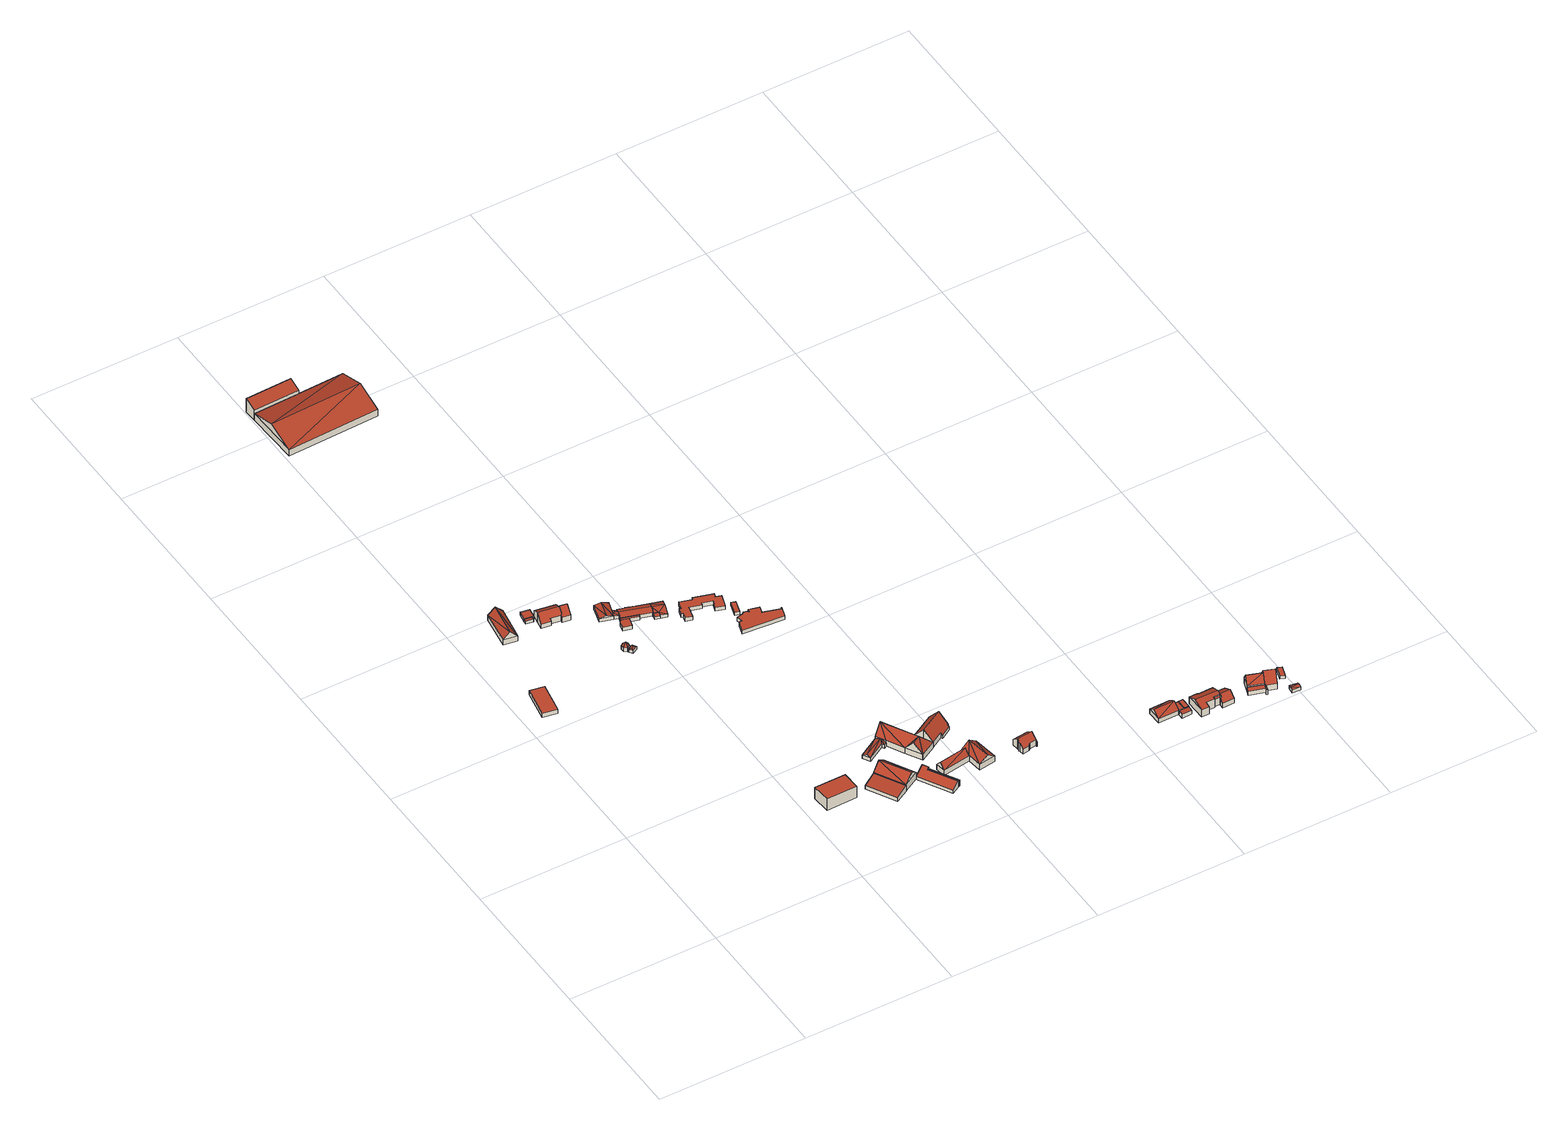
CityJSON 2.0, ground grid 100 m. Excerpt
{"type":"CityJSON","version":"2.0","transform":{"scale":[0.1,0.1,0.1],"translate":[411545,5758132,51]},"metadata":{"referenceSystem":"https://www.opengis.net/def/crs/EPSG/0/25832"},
"CityObjects":{
"building1":{"type":"Building","attributes":{"Gemeindeschluessel":"05515000","Geometrietyp2DReferenz":"3000","function":"31001_2740","roofType":"1000","measuredHeight":3.2},"geometry":[{"type":"Solid","lod":"2","boundaries":[[[[0,1,2,3]],[[4,5,1,0]],[[6,7,5,4]],[[3,2,7,6]],[[4,0,3,6]],[[1,5,7,2]]]],"semantics":{"surfaces":[{"type":"WallSurface"},{"type":"RoofSurface"},{"type":"GroundSurface"}],"values":[[0,0,0,0,1,2]]}}]},
"building2":{"type":"Building","attributes":{"Gemeindeschluessel":"05515000","Geometrietyp2DReferenz":"3000","function":"31001_2700","roofType":"3100","measuredHeight":8.72},"geometry":[{"type":"Solid","lod":"2","boundaries":[[[[8,9,10,11]],[[12,13,9,8]],[[14,15,13,12]],[[11,10,15,14]],[[8,16,12]],[[14,17,11]],[[17,16,8]],[[8,11,17]],[[14,12,16]],[[16,17,14]],[[9,13,15,10]]]],"semantics":{"surfaces":[{"type":"WallSurface"},{"type":"RoofSurface"},{"type":"GroundSurface"}],"values":[[0,0,0,0,0,0,1,1,1,1,2]]}}]},
"building3":{"type":"Building","attributes":{"Gemeindeschluessel":"05515000","Geometrietyp2DReferenz":"3000","function":"31001_1310","roofType":"2100","measuredHeight":2.39},"geometry":[{"type":"Solid","lod":"2","boundaries":[[[[18,19,20,21]],[[22,23,19,18]],[[24,25,23,22]],[[21,20,25,24]],[[22,18,21,24]],[[19,23,25,20]]]],"semantics":{"surfaces":[{"type":"WallSurface"},{"type":"RoofSurface"},{"type":"GroundSurface"}],"values":[[0,0,0,0,1,2]]}}]},
"building4":{"type":"Building","attributes":{"Gemeindeschluessel":"05515000","Geometrietyp2DReferenz":"3000","function":"31001_2460","roofType":"1000","measuredHeight":2.39},"geometry":[{"type":"Solid","lod":"2","boundaries":[[[[26,27,25,28]],[[29,30,27,26]],[[31,32,30,29]],[[33,20,32,31]],[[28,25,20,33]],[[31,29,26,28,33]],[[27,30,32,20,25]]]],"semantics":{"surfaces":[{"type":"WallSurface"},{"type":"RoofSurface"},{"type":"GroundSurface"}],"values":[[0,0,0,0,0,1,2]]}}]},
"building5":{"type":"Building","attributes":{"Gemeindeschluessel":"05515000","Geometrietyp2DReferenz":"3000","function":"51003_1201","roofType":"1000","measuredHeight":9},"geometry":[{"type":"Solid","lod":"2","boundaries":[[[[34,35,36,37]],[[38,39,35,34]],[[40,41,39,38]],[[37,36,41,40]],[[38,34,37,40]],[[35,39,41,36]]]],"semantics":{"surfaces":[{"type":"WallSurface"},{"type":"RoofSurface"},{"type":"GroundSurface"}],"values":[[0,0,0,0,1,2]]}}]},
"building6":{"type":"Building","attributes":{"Gemeindeschluessel":"05515000","Geometrietyp2DReferenz":"3000","function":"31001_1000"},"address":[{"country":"Germany","locality":"Münster","thoroughfareNumber":"14","thoroughfareName":"Kasewinkel"}],"children":["building6-1","building6-2"]},
"building6-1":{"type":"BuildingPart","attributes":{"roofType":"3100","measuredHeight":8.01},"parents":["building6"],"geometry":[{"type":"Solid","lod":"2","boundaries":[[[[42,43,44,45]],[[46,47,43,42]],[[48,49,47,46]],[[50,51,49,48]],[[52,53,54,51,50]],[[42,45,55,56,46]],[[57,58,59,52,50,48,46,56]],[[60,61,62,44,43,47,49,51,54]],[[63,53,52,59]],[[60,54,53,63]],[[61,57,56,62]],[[63,59,58]],[[60,63,58,57,61]],[[44,62,56,55,45]]]],"semantics":{"surfaces":[{"type":"WallSurface"},{"type":"RoofSurface"},{"type":"GroundSurface"},{"type":"ClosureSurface"}],"values":[[0,0,0,0,0,1,1,2,0,3,0,0,3,3]]}}]},
"building6-2":{"type":"BuildingPart","attributes":{"roofType":"3100","measuredHeight":8.02},"parents":["building6"],"geometry":[{"type":"Solid","lod":"2","boundaries":[[[[64,65,66,67]],[[68,69,65,64]],[[70,71,69,68]],[[72,73,71,70]],[[74,75,73,72]],[[76,45,44,75,74]],[[67,66,54,53]],[[56,55,76,74,72,70,57]],[[68,64,67,53,63,58,57,70]],[[65,69,71,73,75,44,62,61,60,54,66]],[[62,56,57,61]],[[45,76,55]],[[44,45,55,56,62]],[[60,61,57,58,63]],[[60,63,53,54]]]],"semantics":{"surfaces":[{"type":"WallSurface"},{"type":"RoofSurface"},{"type":"GroundSurface"},{"type":"ClosureSurface"}],"values":[[0,0,0,0,0,0,0,1,1,2,0,0,3,3,3]]}}]},
"building7":{"type":"Building","attributes":{"Gemeindeschluessel":"05515000","Geometrietyp2DReferenz":"3000","function":"31001_1310","roofType":"5000","measuredHeight":5.3},"geometry":[{"type":"Solid","lod":"2","boundaries":[[[[77,78,79,80]],[[81,82,78,77]],[[83,84,82,81]],[[85,86,84,83]],[[87,88,86,85]],[[80,79,88,87]],[[87,85,89]],[[85,83,89]],[[89,83,81]],[[89,81,77,90]],[[77,80,90]],[[90,80,87,89]],[[78,82,84,86,88,79]]]],"semantics":{"surfaces":[{"type":"WallSurface"},{"type":"RoofSurface"},{"type":"GroundSurface"}],"values":[[0,0,0,0,0,0,1,1,1,1,1,1,2]]}}]},
"building8":{"type":"Building","attributes":{"Gemeindeschluessel":"05515000","Geometrietyp2DReferenz":"3000","function":"51009_1610","roofType":"5000","measuredHeight":2.69},"geometry":[{"type":"Solid","lod":"2","boundaries":[[[[91,92,93,94]],[[95,96,92,91]],[[97,98,96,95]],[[94,93,98,97]],[[99,97,95,100]],[[95,91,100]],[[100,91,94,99]],[[94,97,99]],[[92,96,98,93]]]],"semantics":{"surfaces":[{"type":"WallSurface"},{"type":"RoofSurface"},{"type":"GroundSurface"}],"values":[[0,0,0,0,1,1,1,1,2]]}}]},
"building9":{"type":"Building","attributes":{"Gemeindeschluessel":"05515000","Geometrietyp2DReferenz":"3000","function":"31001_2700","roofType":"2100","measuredHeight":4.65},"geometry":[{"type":"Solid","lod":"2","boundaries":[[[[101,102,103,104]],[[105,106,102,101]],[[107,108,106,105]],[[104,103,108,107]],[[105,101,104,107]],[[102,106,108,103]]]],"semantics":{"surfaces":[{"type":"WallSurface"},{"type":"RoofSurface"},{"type":"GroundSurface"}],"values":[[0,0,0,0,1,2]]}}]},
"building10":{"type":"Building","attributes":{"Gemeindeschluessel":"05515000","Geometrietyp2DReferenz":"3000","function":"31001_1000","roofType":"5000","measuredHeight":4.08},"geometry":[{"type":"Solid","lod":"2","boundaries":[[[[109,110,111,112]],[[113,114,110,109]],[[115,116,114,113]],[[112,111,116,115]],[[115,113,117]],[[117,118,115]],[[118,117,109]],[[109,112,118]],[[109,117,113]],[[115,118,112]],[[110,114,116,111]]]],"semantics":{"surfaces":[{"type":"WallSurface"},{"type":"RoofSurface"},{"type":"GroundSurface"}],"values":[[0,0,0,0,1,1,1,1,0,0,2]]}}]},
"building11":{"type":"Building","attributes":{"Gemeindeschluessel":"05515000","Geometrietyp2DReferenz":"3000","function":"51009_1610","roofType":"3100","measuredHeight":3.39},"geometry":[{"type":"Solid","lod":"2","boundaries":[[[[119,120,121,122]],[[123,124,120,119]],[[125,126,124,123]],[[122,121,126,125]],[[119,127,123]],[[125,128,122]],[[127,119,122]],[[122,128,127]],[[123,127,128]],[[128,125,123]],[[120,124,126,121]]]],"semantics":{"surfaces":[{"type":"WallSurface"},{"type":"RoofSurface"},{"type":"GroundSurface"}],"values":[[0,0,0,0,0,0,1,1,1,1,2]]}}]},
"building12":{"type":"Building","attributes":{"Gemeindeschluessel":"05515000","Geometrietyp2DReferenz":"3000","function":"31001_2700","roofType":"5000","measuredHeight":9.8},"geometry":[{"type":"Solid","lod":"2","boundaries":[[[[129,130,131,132]],[[133,134,130,129]],[[135,136,134,133]],[[132,131,136,135]],[[135,137,138]],[[138,132,135]],[[137,133,129]],[[129,138,137]],[[132,138,129]],[[133,137,135]],[[130,134,136,131]]]],"semantics":{"surfaces":[{"type":"WallSurface"},{"type":"RoofSurface"},{"type":"GroundSurface"}],"values":[[0,0,0,0,1,1,1,1,0,0,2]]}}]},
"building13":{"type":"Building","attributes":{"Gemeindeschluessel":"05515000","Geometrietyp2DReferenz":"3000","function":"31001_1000"},"address":[{"country":"Germany","locality":"Münster","thoroughfareNumber":"16","thoroughfareName":"Kasewinkel"}],"children":["building13-1","building13-2","building13-3"]},
"building13-1":{"type":"BuildingPart","attributes":{"roofType":"1000","measuredHeight":2.7},"parents":["building13"],"geometry":[{"type":"Solid","lod":"2","boundaries":[[[[139,140,141,142]],[[143,144,140,139]],[[145,146,144,143]],[[147,148,149,146,145]],[[150,151,152,153,154]],[[142,141,151,150]],[[154,147,145,143,139,142,150]],[[140,144,146,149,152,151,141]],[[148,147,154,153]],[[152,149,148,153]]]],"semantics":{"surfaces":[{"type":"WallSurface"},{"type":"RoofSurface"},{"type":"GroundSurface"},{"type":"ClosureSurface"}],"values":[[0,0,0,0,0,0,1,2,0,3]]}}]},
"building13-2":{"type":"BuildingPart","attributes":{"roofType":"3100","measuredHeight":4.19},"parents":["building13"],"geometry":[{"type":"Solid","lod":"2","boundaries":[[[[155,156,157,158]],[[159,160,156,155]],[[161,162,160,159]],[[163,164,162,161]],[[165,166,164,163]],[[167,168,166,165]],[[169,170,168,167]],[[171,172,170,169]],[[173,174,172,171]],[[175,176,174,173]],[[177,178,176,175]],[[179,180,178,177]],[[181,182,180,179]],[[183,184,182,181]],[[175,173,171,169,167,165,163,161,159,177]],[[155,158,183,181,179,177,159]],[[157,156,160,162,164,166,168,170,172,174,176,178,180,182,184]],[[184,183,158,157]]]],"semantics":{"surfaces":[{"type":"WallSurface"},{"type":"RoofSurface"},{"type":"GroundSurface"},{"type":"ClosureSurface"}],"values":[[0,0,0,0,0,0,0,0,0,0,0,0,0,0,1,1,2,3]]}}]},
"building13-3":{"type":"BuildingPart","attributes":{"roofType":"2100","measuredHeight":3.04},"parents":["building13"],"geometry":[{"type":"Solid","lod":"2","boundaries":[[[[185,186,184,183,187]],[[153,152,186,185]],[[188,157,149,148]],[[158,157,188]],[[148,153,185,187,188]],[[186,152,149,157,184]],[[152,153,148,149]],[[158,188,187,183]],[[184,157,158,183]]]],"semantics":{"surfaces":[{"type":"WallSurface"},{"type":"RoofSurface"},{"type":"GroundSurface"},{"type":"ClosureSurface"}],"values":[[0,0,0,0,1,2,3,0,3]]}}]},
"building14":{"type":"Building","attributes":{"Gemeindeschluessel":"05515000","Geometrietyp2DReferenz":"3000","function":"31001_2700"},"children":["building14-1","building14-2"]},
"building14-1":{"type":"BuildingPart","attributes":{"roofType":"2100","measuredHeight":10.47},"parents":["building14"],"geometry":[{"type":"Solid","lod":"2","boundaries":[[[[189,190,191,192,193]],[[194,195,196,197,198]],[[193,192,195,194]],[[198,189,193,194]],[[191,196,195,192]],[[197,190,189,198]],[[196,191,190,197]]]],"semantics":{"surfaces":[{"type":"WallSurface"},{"type":"RoofSurface"},{"type":"GroundSurface"},{"type":"ClosureSurface"}],"values":[[0,0,0,1,2,0,3]]}}]},
"building14-2":{"type":"BuildingPart","attributes":{"roofType":"3100","measuredHeight":11.47},"parents":["building14"],"geometry":[{"type":"Solid","lod":"2","boundaries":[[[[197,196,199,200]],[[201,202,191,190]],[[203,204,202,201]],[[200,199,204,203]],[[200,203,205]],[[206,200,205]],[[205,201,206]],[[190,197,206,201]],[[205,203,201]],[[206,197,200]],[[196,191,202,204,199]],[[196,197,190,191]]]],"semantics":{"surfaces":[{"type":"WallSurface"},{"type":"RoofSurface"},{"type":"GroundSurface"},{"type":"ClosureSurface"}],"values":[[0,0,0,0,1,1,1,1,0,0,2,3]]}}]},
"building15":{"type":"Building","attributes":{"Gemeindeschluessel":"05515000","Geometrietyp2DReferenz":"3000","function":"31001_2700","roofType":"5000","measuredHeight":4.48},"geometry":[{"type":"Solid","lod":"2","boundaries":[[[[207,208,209,210]],[[211,212,208,207]],[[213,214,212,211]],[[215,216,214,213]],[[217,218,216,215]],[[210,209,218,217]],[[211,207,219]],[[213,211,219]],[[215,213,219]],[[219,220,215]],[[220,219,210]],[[210,217,220]],[[215,220,217]],[[210,219,207]],[[208,212,214,216,218,209]]]],"semantics":{"surfaces":[{"type":"WallSurface"},{"type":"RoofSurface"},{"type":"GroundSurface"}],"values":[[0,0,0,0,0,0,1,1,1,1,1,1,0,0,2]]}}]},
"building16":{"type":"Building","attributes":{"Gemeindeschluessel":"05515000","Geometrietyp2DReferenz":"3000","function":"51009_1610","roofType":"2100","measuredHeight":2.73},"geometry":[{"type":"Solid","lod":"2","boundaries":[[[[221,222,223,224]],[[225,226,222,221]],[[227,228,226,225]],[[224,223,228,227]],[[225,221,224,227]],[[222,226,228,223]]]],"semantics":{"surfaces":[{"type":"WallSurface"},{"type":"RoofSurface"},{"type":"GroundSurface"}],"values":[[0,0,0,0,1,2]]}}]},
"building17":{"type":"Building","attributes":{"Gemeindeschluessel":"05515000","Geometrietyp2DReferenz":"3000","function":"31001_2460","roofType":"2100","measuredHeight":6.14},"geometry":[{"type":"Solid","lod":"2","boundaries":[[[[229,230,231,232]],[[233,234,230,229]],[[235,236,234,233]],[[237,238,236,235]],[[239,240,238,237]],[[241,242,240,239]],[[232,231,242,241]],[[239,237,235,233,229,232,241]],[[230,234,236,238,240,242,231]]]],"semantics":{"surfaces":[{"type":"WallSurface"},{"type":"RoofSurface"},{"type":"GroundSurface"}],"values":[[0,0,0,0,0,0,0,1,2]]}}]},
"building18":{"type":"Building","attributes":{"Gemeindeschluessel":"05515000","Geometrietyp2DReferenz":"3000","function":"31001_2460","roofType":"5000","measuredHeight":4.05},"geometry":[{"type":"Solid","lod":"2","boundaries":[[[[243,244,245,246]],[[247,248,244,243]],[[249,250,248,247]],[[251,252,250,249]],[[253,254,252,251]],[[255,228,254,253]],[[256,226,228,255]],[[257,222,226,256]],[[258,259,222,257]],[[260,261,259,258]],[[246,245,261,260]],[[253,262,256]],[[262,263,256]],[[263,246,256]],[[256,246,260]],[[260,258,257,256]],[[256,255,253]],[[262,251,243]],[[243,251,249]],[[249,247,243]],[[263,262,243]],[[262,253,251]],[[263,243,246]],[[244,248,250,252,254,228,226,222,259,261,245]]]],"semantics":{"surfaces":[{"type":"WallSurface"},{"type":"RoofSurface"},{"type":"GroundSurface"}],"values":[[0,0,0,0,0,0,0,0,0,0,0,1,1,1,1,1,1,1,1,1,1,0,0,2]]}}]},
"building19":{"type":"Building","attributes":{"Gemeindeschluessel":"05515000","Geometrietyp2DReferenz":"3000","function":"51009_1610","roofType":"2100","measuredHeight":5.5},"geometry":[{"type":"Solid","lod":"2","boundaries":[[[[264,265,266,267]],[[268,269,265,264]],[[270,271,269,268]],[[267,266,271,270]],[[268,264,267,270]],[[265,269,271,266]]]],"semantics":{"surfaces":[{"type":"WallSurface"},{"type":"RoofSurface"},{"type":"GroundSurface"}],"values":[[0,0,0,0,1,2]]}}]},
"building20":{"type":"Building","attributes":{"Gemeindeschluessel":"05515000","Geometrietyp2DReferenz":"3000","function":"31001_2700","roofType":"5000","measuredHeight":11.25},"geometry":[{"type":"Solid","lod":"2","boundaries":[[[[272,273,274,275]],[[276,277,273,272]],[[278,279,277,276]],[[280,281,279,278]],[[282,283,281,280]],[[284,285,283,282]],[[286,287,285,284]],[[288,289,287,286]],[[290,291,289,288]],[[275,274,291,290]],[[288,292,293]],[[288,293,294]],[[290,288,294]],[[294,275,290]],[[292,288,286,295]],[[286,284,295]],[[293,292,295,284,282,296]],[[296,282,280,297]],[[280,278,297]],[[297,278,276]],[[296,297,276]],[[293,296,276]],[[293,276,272]],[[272,294,293]],[[272,275,294]],[[273,277,279,281,283,285,287,289,291,274]]]],"semantics":{"surfaces":[{"type":"WallSurface"},{"type":"RoofSurface"},{"type":"GroundSurface"}],"values":[[0,0,0,0,0,0,0,0,0,0,1,1,1,1,1,0,1,1,1,1,1,1,1,1,0,2]]}}]},
"building21":{"type":"Building","attributes":{"Gemeindeschluessel":"05515000","Geometrietyp2DReferenz":"3000","function":"31001_2700","roofType":"3100","measuredHeight":8.19},"geometry":[{"type":"Solid","lod":"2","boundaries":[[[[298,299,300,301]],[[302,303,299,298]],[[304,305,303,302]],[[301,300,305,304]],[[298,306,302]],[[304,307,301]],[[307,306,298]],[[298,301,307]],[[306,307,304]],[[304,302,306]],[[299,303,305,300]]]],"semantics":{"surfaces":[{"type":"WallSurface"},{"type":"RoofSurface"},{"type":"GroundSurface"}],"values":[[0,0,0,0,0,0,1,1,1,1,2]]}}]},
"building22":{"type":"Building","attributes":{"Gemeindeschluessel":"05515000","Geometrietyp2DReferenz":"3000","function":"31001_1000","roofType":"1000","measuredHeight":2.96},"address":[{"country":"Germany","locality":"Münster","thoroughfareNumber":"18","thoroughfareName":"Kasewinkel"}],"geometry":[{"type":"Solid","lod":"2","boundaries":[[[[308,309,310,311]],[[312,313,309,308]],[[314,315,313,312]],[[316,317,315,314]],[[318,319,317,316]],[[320,321,319,318]],[[322,323,321,320]],[[324,325,323,322]],[[326,327,325,324]],[[328,329,327,326]],[[330,331,329,328]],[[332,333,331,330]],[[334,335,333,332]],[[336,337,335,334]],[[338,339,337,336]],[[340,341,339,338]],[[342,343,341,340]],[[311,310,343,342]],[[340,338,336,334,332,330,328,326,324,322,320,318,316,314,312,308,311,342]],[[309,313,315,317,319,321,323,325,327,329,331,333,335,337,339,341,343,310]]]],"semantics":{"surfaces":[{"type":"WallSurface"},{"type":"RoofSurface"},{"type":"GroundSurface"}],"values":[[0,0,0,0,0,0,0,0,0,0,0,0,0,0,0,0,0,0,1,2]]}}]},
"building23":{"type":"Building","attributes":{"name":"Große Holling","Gemeindeschluessel":"05515000","Geometrietyp2DReferenz":"3000","function":"31001_1100","roofType":"3100","measuredHeight":11.25},"address":[{"country":"Germany","locality":"Münster","thoroughfareNumber":"22","thoroughfareName":"Kasewinkel"}],"geometry":[{"type":"Solid","lod":"2","boundaries":[[[[344,345,346,347]],[[348,349,345,344]],[[350,351,349,348]],[[352,353,351,350]],[[354,355,353,352]],[[356,357,355,354]],[[358,359,357,356]],[[360,361,359,358]],[[362,363,361,360]],[[347,346,363,362]],[[356,354,352,358]],[[350,348,344,347,362,360,358,352]],[[345,349,351,353,355,357,359,361,363,346]]]],"semantics":{"surfaces":[{"type":"WallSurface"},{"type":"RoofSurface"},{"type":"GroundSurface"}],"values":[[0,0,0,0,0,0,0,0,0,0,1,1,2]]}}]},
"building24":{"type":"Building","attributes":{"Gemeindeschluessel":"05515000","Geometrietyp2DReferenz":"3000","function":"31001_2460","roofType":"1000","measuredHeight":2.35},"geometry":[{"type":"Solid","lod":"2","boundaries":[[[[364,365,366,367]],[[368,369,365,364]],[[370,371,369,368]],[[367,366,371,370]],[[368,364,367,370]],[[365,369,371,366]]]],"semantics":{"surfaces":[{"type":"WallSurface"},{"type":"RoofSurface"},{"type":"GroundSurface"}],"values":[[0,0,0,0,1,2]]}}]},
"building25":{"type":"Building","attributes":{"Gemeindeschluessel":"05515000","Geometrietyp2DReferenz":"3000","function":"31001_2700","roofType":"5000","measuredHeight":8.55},"geometry":[{"type":"Solid","lod":"2","boundaries":[[[[372,373,374,375]],[[376,377,373,372]],[[378,379,377,376]],[[380,381,379,378]],[[375,374,381,380]],[[378,382,383]],[[380,378,383]],[[383,375,380]],[[382,376,372]],[[372,383,382]],[[375,383,372]],[[376,382,378]],[[373,377,379,381,374]]]],"semantics":{"surfaces":[{"type":"WallSurface"},{"type":"RoofSurface"},{"type":"GroundSurface"}],"values":[[0,0,0,0,0,1,1,1,1,1,0,0,2]]}}]},
"building26":{"type":"Building","attributes":{"Gemeindeschluessel":"05515000","Geometrietyp2DReferenz":"3000","function":"31001_1000","roofType":"1000","measuredHeight":2.95},"address":[{"country":"Germany","locality":"Münster","thoroughfareNumber":"18a","thoroughfareName":"Kasewinkel"}],"geometry":[{"type":"Solid","lod":"2","boundaries":[[[[384,385,386,387]],[[388,389,385,384]],[[390,391,389,388]],[[392,393,391,390]],[[394,395,393,392]],[[396,397,395,394]],[[398,399,397,396]],[[400,401,399,398]],[[402,403,401,400]],[[404,405,403,402]],[[406,407,405,404]],[[408,409,407,406]],[[410,411,409,408]],[[412,413,411,410]],[[387,386,413,412]],[[410,408,406,404,402,400,398,396,394,392,390,388,384,387,412]],[[385,389,391,393,395,397,399,401,403,405,407,409,411,413,386]]]],"semantics":{"surfaces":[{"type":"WallSurface"},{"type":"RoofSurface"},{"type":"GroundSurface"}],"values":[[0,0,0,0,0,0,0,0,0,0,0,0,0,0,0,1,2]]}}]},
"building27":{"type":"Building","attributes":{"Gemeindeschluessel":"05515000","Geometrietyp2DReferenz":"3000","function":"31001_1000","roofType":"3100","measuredHeight":8.17},"address":[{"country":"Germany","locality":"Münster","thoroughfareNumber":"22a","thoroughfareName":"Kasewinkel"}],"geometry":[{"type":"Solid","lod":"2","boundaries":[[[[414,415,416,417]],[[418,419,415,414]],[[420,421,419,418]],[[422,423,421,420]],[[424,425,423,422]],[[426,427,425,424]],[[428,429,427,426]],[[430,431,429,428]],[[432,433,431,430]],[[434,435,433,432]],[[436,437,435,434]],[[438,439,437,436]],[[417,416,439,438]],[[432,430,428,434]],[[426,424,422,420,418,414,417,438,436,434,428]],[[415,419,421,423,425,427,429,431,433,435,437,439,416]]]],"semantics":{"surfaces":[{"type":"WallSurface"},{"type":"RoofSurface"},{"type":"GroundSurface"}],"values":[[0,0,0,0,0,0,0,0,0,0,0,0,0,1,1,2]]}}]},
"building28":{"type":"Building","attributes":{"Gemeindeschluessel":"05515000","Geometrietyp2DReferenz":"3000","function":"31001_1000"},"address":[{"country":"Germany","locality":"Münster","thoroughfareNumber":"26","thoroughfareName":"Kasewinkel"}],"children":["building28-1","building28-2"]},
"building28-1":{"type":"BuildingPart","attributes":{"roofType":"1000","measuredHeight":3.48},"parents":["building28"],"geometry":[{"type":"Solid","lod":"2","boundaries":[[[[440,441,442,443]],[[444,445,441,440]],[[443,442,446,447]],[[444,440,443,447]],[[441,445,446,442]],[[445,444,447,446]]]],"semantics":{"surfaces":[{"type":"WallSurface"},{"type":"RoofSurface"},{"type":"GroundSurface"},{"type":"ClosureSurface"}],"values":[[0,0,0,1,2,3]]}}]},
"building28-2":{"type":"BuildingPart","attributes":{"roofType":"3100","measuredHeight":7.14},"parents":["building28"],"geometry":[{"type":"Solid","lod":"2","boundaries":[[[[448,449,450,451]],[[452,453,449,448]],[[454,447,446,453,452]],[[451,450,445,444,455]],[[455,456,451]],[[457,451,456]],[[458,452,457,456]],[[452,448,457]],[[458,456,455,454]],[[458,454,452]],[[457,448,451]],[[449,453,446,445,450]],[[447,454,455,444]],[[445,446,447,444]]]],"semantics":{"surfaces":[{"type":"WallSurface"},{"type":"RoofSurface"},{"type":"GroundSurface"},{"type":"ClosureSurface"}],"values":[[0,0,0,0,1,1,1,1,0,0,0,2,0,3]]}}]},
"building29":{"type":"Building","attributes":{"Gemeindeschluessel":"05515000","Geometrietyp2DReferenz":"3000","function":"51009_1610","roofType":"2100","measuredHeight":3.53},"geometry":[{"type":"Solid","lod":"2","boundaries":[[[[459,460,461,462]],[[463,464,460,459]],[[465,466,464,463]],[[462,461,466,465]],[[463,459,462,465]],[[460,464,466,461]]]],"semantics":{"surfaces":[{"type":"WallSurface"},{"type":"RoofSurface"},{"type":"GroundSurface"}],"values":[[0,0,0,0,1,2]]}}]},
"building30":{"type":"Building","attributes":{"Gemeindeschluessel":"05515000","Geometrietyp2DReferenz":"3000","function":"31001_2460","roofType":"1000","measuredHeight":3.78},"geometry":[{"type":"Solid","lod":"2","boundaries":[[[[467,468,469,470]],[[471,464,468,467]],[[472,473,464,471]],[[470,469,473,472]],[[471,467,470,472]],[[468,464,473,469]]]],"semantics":{"surfaces":[{"type":"WallSurface"},{"type":"RoofSurface"},{"type":"GroundSurface"}],"values":[[0,0,0,0,1,2]]}}]},
"building31":{"type":"Building","attributes":{"Gemeindeschluessel":"05515000","Geometrietyp2DReferenz":"3000","function":"31001_1000","roofType":"5000","measuredHeight":8.35},"address":[{"country":"Germany","locality":"Münster","thoroughfareNumber":"28","thoroughfareName":"Kasewinkel"}],"geometry":[{"type":"Solid","lod":"2","boundaries":[[[[474,475,476,477]],[[478,479,475,474]],[[480,481,479,478]],[[482,483,481,480]],[[484,485,483,482]],[[486,487,485,484]],[[488,489,487,486]],[[490,491,489,488]],[[492,493,491,490]],[[494,495,493,492]],[[496,497,495,494]],[[498,499,497,496]],[[477,476,499,498]],[[484,482,480,478,474,477,498,500,501,486]],[[496,494,492,490,488,501,500]],[[486,501,488]],[[496,500,498]],[[475,479,481,483,485,487,489,491,493,495,497,499,476]]]],"semantics":{"surfaces":[{"type":"WallSurface"},{"type":"RoofSurface"},{"type":"GroundSurface"}],"values":[[0,0,0,0,0,0,0,0,0,0,0,0,0,1,1,0,0,2]]}}]},
"building32":{"type":"Building","attributes":{"Gemeindeschluessel":"05515000","Geometrietyp2DReferenz":"3000","function":"51009_1610","roofType":"2100","measuredHeight":6.49},"geometry":[{"type":"Solid","lod":"2","boundaries":[[[[502,503,504,505]],[[506,507,503,502]],[[508,509,507,506]],[[505,504,509,508]],[[506,502,505,508]],[[503,507,509,504]]]],"semantics":{"surfaces":[{"type":"WallSurface"},{"type":"RoofSurface"},{"type":"GroundSurface"}],"values":[[0,0,0,0,1,2]]}}]},
"building33":{"type":"Building","attributes":{"Gemeindeschluessel":"05515000","Geometrietyp2DReferenz":"3000","function":"31001_2460","roofType":"3100","measuredHeight":7.29},"geometry":[{"type":"Solid","lod":"2","boundaries":[[[[510,499,476,511]],[[512,513,499,510]],[[514,497,513,512]],[[515,516,497,514]],[[517,518,516,515]],[[519,520,518,517]],[[521,522,520,519]],[[511,476,522,521]],[[515,514,512,517]],[[510,511,521,519,517,512]],[[499,513,497,516,518,520,522,476]]]],"semantics":{"surfaces":[{"type":"WallSurface"},{"type":"RoofSurface"},{"type":"GroundSurface"}],"values":[[0,0,0,0,0,0,0,0,1,1,2]]}}]},
"building34":{"type":"Building","attributes":{"Gemeindeschluessel":"05515000","Geometrietyp2DReferenz":"3000","function":"51009_1610","roofType":"2100","measuredHeight":4.06},"geometry":[{"type":"Solid","lod":"2","boundaries":[[[[523,524,525,526]],[[527,528,524,523]],[[529,530,528,527]],[[526,525,530,529]],[[527,523,526,529]],[[524,528,530,525]]]],"semantics":{"surfaces":[{"type":"WallSurface"},{"type":"RoofSurface"},{"type":"GroundSurface"}],"values":[[0,0,0,0,1,2]]}}]},
"building35":{"type":"Building","attributes":{"Gemeindeschluessel":"05515000","Geometrietyp2DReferenz":"3000","function":"31001_1000","roofType":"5000","measuredHeight":9.9},"address":[{"country":"Germany","locality":"Münster","thoroughfareNumber":"30","thoroughfareName":"Kasewinkel"}],"geometry":[{"type":"Solid","lod":"2","boundaries":[[[[531,532,533,534]],[[535,536,532,531]],[[537,538,536,535]],[[539,540,538,537]],[[541,542,540,539]],[[534,533,542,541]],[[543,537,544]],[[537,535,544]],[[531,544,535]],[[534,543,544]],[[543,534,541]],[[541,539,543]],[[543,539,537]],[[544,531,534]],[[532,536,538,540,542,533]]]],"semantics":{"surfaces":[{"type":"WallSurface"},{"type":"RoofSurface"},{"type":"GroundSurface"}],"values":[[0,0,0,0,0,0,1,1,1,1,1,1,0,0,2]]}}]},
"building36":{"type":"Building","attributes":{"Gemeindeschluessel":"05515000","Geometrietyp2DReferenz":"3000","function":"51009_1610","roofType":"1000","measuredHeight":3.6},"geometry":[{"type":"Solid","lod":"2","boundaries":[[[[545,546,547,548]],[[549,550,546,545]],[[551,552,550,549]],[[548,547,552,551]],[[549,545,548,551]],[[546,550,552,547]]]],"semantics":{"surfaces":[{"type":"WallSurface"},{"type":"RoofSurface"},{"type":"GroundSurface"}],"values":[[0,0,0,0,1,2]]}}]},
"building37":{"type":"Building","attributes":{"Gemeindeschluessel":"05515000","Geometrietyp2DReferenz":"3000","function":"31001_1000","roofType":"5000","measuredHeight":11.27},"address":[{"country":"Germany","locality":"Münster","thoroughfareNumber":"30a","thoroughfareName":"Kasewinkel"}],"geometry":[{"type":"Solid","lod":"2","boundaries":[[[[553,540,542,554]],[[555,538,540,553]],[[556,536,538,555]],[[557,558,536,556]],[[559,560,558,557]],[[561,562,560,559]],[[563,564,562,561]],[[554,542,564,563]],[[565,566,553,554,563,561]],[[559,557,556,555,566,565]],[[553,566,555]],[[559,565,561]],[[540,538,536,558,560,562,564,542]]]],"semantics":{"surfaces":[{"type":"WallSurface"},{"type":"RoofSurface"},{"type":"GroundSurface"}],"values":[[0,0,0,0,0,0,0,0,1,1,0,0,2]]}}]},
"building38":{"type":"Building","attributes":{"Gemeindeschluessel":"05515000","Geometrietyp2DReferenz":"3000","function":"31001_1310","roofType":"3100","measuredHeight":3.19},"geometry":[{"type":"Solid","lod":"2","boundaries":[[[[567,568,569,570]],[[571,572,568,567]],[[573,574,572,571]],[[570,569,574,573]],[[567,575,571]],[[573,576,570]],[[575,567,570]],[[570,576,575]],[[571,575,576]],[[576,573,571]],[[568,572,574,569]]]],"semantics":{"surfaces":[{"type":"WallSurface"},{"type":"RoofSurface"},{"type":"GroundSurface"}],"values":[[0,0,0,0,0,0,1,1,1,1,2]]}}]},
"building39":{"type":"Building","attributes":{"Gemeindeschluessel":"05515000","Geometrietyp2DReferenz":"3000","function":"51009_1611","roofType":"1000","measuredHeight":2.43},"geometry":[{"type":"Solid","lod":"2","boundaries":[[[[577,578,579,580]],[[581,582,578,577]],[[583,584,582,581]],[[580,579,584,583]],[[581,577,580,583]],[[578,582,584,579]]]],"semantics":{"surfaces":[{"type":"WallSurface"},{"type":"RoofSurface"},{"type":"GroundSurface"}],"values":[[0,0,0,0,1,2]]}}]}
},
"vertices":[
[120,2129,39],[120,2129,7],[216,2112,7],[216,2112,39],[157,2337,39],[157,2337,7],[253,2320,39],[253,2320,7],
[282,3000,52],[282,3000,12],[245,2770,12],[245,2770,52],[375,2985,52],[375,2985,12],[337,2755,52],[337,2755,12],[328,2992,99],[291,2763,99],
[497,2842,38],[497,2842,16],[501,2863,16],[501,2863,39],[449,2849,38],[449,2849,16],[452,2871,39],[452,2871,16],
[462,2931,40],[462,2931,16],[452,2871,40],[520,2921,40],[520,2921,16],[511,2862,40],[511,2862,16],[501,2863,40],
[1121,587,96],[1121,587,6],[1327,589,6],[1327,589,96],[1114,711,96],[1114,711,6],[1321,711,96],[1321,711,6],
[702,2813,84],[702,2813,18],[653,2821,18],[653,2821,84],[699,2794,98],[699,2794,18],[690,2739,58],[690,2739,18],[637,2748,58],[637,2748,18],[639,2762,68],[639,2762,63],[639,2762,18],[650,2803,98],[650,2802,98],[649,2802,98],[649,2799,95],[643,2762,68],[643,2762,18],[649,2802,18],[650,2802,18],[643,2762,63],
[569,2759,50],[569,2759,18],[571,2774,18],[571,2774,63],[506,2769,50],[506,2769,18],[515,2825,98],[515,2825,18],[524,2880,63],[524,2880,18],[659,2858,63],[659,2858,18],[653,2821,86],
[837,2394,40],[837,2394,13],[815,2383,13],[815,2383,40],[859,2382,40],[859,2382,13],[859,2357,40],[859,2357,13],[837,2344,40],[837,2344,13],[815,2357,40],[815,2357,13],[837,2369,66],[837,2370,65],
[873,2356,38],[873,2356,14],[837,2338,14],[837,2338,38],[888,2328,38],[888,2328,14],[852,2310,38],[852,2310,14],[858,2331,41],[867,2335,41],
[1512,434,36],[1512,434,8],[1600,483,8],[1600,483,54],[1405,624,36],[1405,624,8],[1493,674,54],[1493,674,8],
[856,2754,43],[856,2754,16],[822,2641,16],[822,2641,43],[942,2728,43],[942,2728,16],[908,2615,43],[908,2615,16],[899,2741,57],[865,2628,57],
[951,2653,42],[951,2653,17],[922,2662,17],[922,2662,42],[937,2606,42],[937,2606,17],[908,2615,42],[908,2615,17],[944,2630,51],[915,2638,51],
[1598,732,58],[1598,732,9],[1493,674,9],[1493,674,58],[1705,542,58],[1705,542,9],[1600,483,58],[1600,483,9],[1654,514,107],[1547,704,107],
[915,2554,41],[915,2554,14],[901,2508,14],[901,2508,41],[918,2563,41],[918,2563,14],[923,2562,41],[923,2562,14],[925,2568,41],[925,2568,40],[925,2568,14],[957,2491,41],[957,2491,14],[976,2553,14],[976,2553,40],[976,2553,41],
[937,2606,52],[937,2606,14],[929,2581,14],[929,2581,43],[941,2619,56],[941,2619,14],[951,2653,44],[951,2653,14],[952,2656,43],[952,2656,14],[999,2642,43],[999,2642,14],[1000,2644,42],[1000,2644,14],[1062,2625,42],[1062,2625,14],[1061,2623,43],[1061,2623,14],[1139,2599,43],[1139,2599,14],[1142,2598,43],[1142,2598,14],[1130,2560,56],[1130,2560,14],[1119,2523,43],[1119,2523,14],[1117,2524,43],[1117,2524,14],[1040,2547,43],[1040,2547,14],
[1036,2534,40],[1036,2534,14],[1040,2547,44],[929,2581,44],
[316,5162,102],[316,5162,77],[316,5162,26],[313,5247,26],[313,5247,131],[0,5236,131],[0,5236,26],[3,5151,26],[3,5151,77],[3,5151,102],
[16,4782,26],[16,4782,77],[623,5173,77],[623,5173,26],[635,4804,77],[635,4804,26],[629,4989,141],[10,4966,141],
[1698,867,40],[1698,867,12],[1662,932,12],[1662,932,40],[1680,857,40],[1680,857,12],[1671,873,40],[1671,873,12],[1552,804,40],[1552,804,12],[1526,853,40],[1526,853,12],[1680,900,57],[1542,823,57],
[1118,2518,42],[1118,2518,15],[1111,2493,15],[1111,2493,33],[1151,2508,42],[1151,2508,15],[1143,2484,33],[1143,2484,15],
[1705,542,33],[1705,542,8],[1702,540,8],[1702,540,31],[1764,575,69],[1764,575,8],[1786,536,70],[1786,536,8],[1773,528,61],[1773,528,8],[1874,351,62],[1874,351,8],[1823,323,31],[1823,323,8],
[1142,2598,40],[1142,2598,15],[1119,2523,15],[1119,2523,40],[1139,2599,40],[1139,2599,15],[1140,2601,40],[1140,2601,15],[1219,2577,40],[1219,2577,15],[1188,2470,40],[1188,2470,15],[1143,2484,40],[1151,2508,40],[1118,2518,40],[1115,2519,40],[1115,2519,15],[1117,2524,40],[1117,2524,15],[1206,2533,55],[1129,2556,55],
[1786,536,55],[1786,536,10],[1773,528,10],[1773,528,65],[1887,359,55],[1887,359,10],[1874,351,65],[1874,351,10],
[1766,993,57],[1766,993,13],[1662,932,13],[1662,932,57],[1862,823,57],[1862,823,13],[1924,713,57],[1924,713,13],[1820,653,57],[1820,653,13],[1819,655,57],[1819,655,13],[1817,654,57],[1817,654,13],[1759,757,57],[1759,757,13],[1760,757,57],[1760,757,13],[1698,867,57],[1698,867,13],[1840,735,123],[1841,737,125],[1714,963,124],[1788,705,123],[1842,737,124],[1843,735,124],
[1857,479,51],[1857,479,10],[2044,509,10],[2044,509,51],[1847,547,51],[1847,547,10],[2034,575,51],[2034,575,10],[1852,513,92],[2039,542,92],
[1467,2421,43],[1467,2421,14],[1450,2368,14],[1450,2368,43],[1401,2442,43],[1401,2442,14],[1396,2426,43],[1396,2426,14],[1319,2450,43],[1319,2450,14],[1297,2373,43],[1297,2373,14],[1254,2387,43],[1254,2387,14],[1264,2423,43],[1264,2423,14],[1252,2427,43],[1252,2427,14],[1266,2471,43],[1266,2471,14],[1277,2467,43],[1277,2467,14],[1294,2521,43],[1294,2521,14],[1375,2496,43],[1375,2496,14],[1380,2511,43],[1380,2511,14],[1506,2472,43],[1506,2472,14],[1499,2448,43],[1499,2448,14],[1535,2436,43],[1535,2436,14],[1507,2350,43],[1507,2350,14],
[2013,750,39],[2013,750,14],[2082,790,14],[2082,790,40],[2006,761,54],[2006,761,14],[1924,713,54],[1924,713,14],[1893,768,127],[1893,768,14],[1862,823,54],[1862,823,14],[2019,913,54],[2019,913,14],[2050,858,127],[2050,858,14],[2081,803,54],[2081,803,14],[2076,800,54],[2076,800,14],
[1528,2279,36],[1528,2279,13],[1556,2270,13],[1556,2270,36],[1554,2365,36],[1554,2365,13],[1583,2356,36],[1583,2356,13],
[2146,592,55],[2146,592,11],[2034,575,11],[2034,575,55],[2171,428,55],[2171,428,11],[2059,411,55],[2059,411,11],[2044,509,55],[2044,509,11],[2117,419,97],[2092,584,97],
[1484,2122,41],[1484,2122,11],[1760,2098,11],[1760,2098,41],[1505,2192,41],[1505,2192,11],[1523,2195,41],[1523,2195,11],[1515,2233,41],[1515,2233,11],[1559,2242,41],[1559,2242,11],[1570,2253,41],[1570,2253,11],[1595,2245,41],[1595,2245,11],[1601,2236,41],[1601,2236,11],[1607,2257,41],[1607,2257,11],[1674,2237,41],[1674,2237,11],[1661,2195,41],[1661,2195,11],[1776,2160,41],[1776,2160,11],[1779,2170,41],[1779,2170,11],[1782,2169,41],[1782,2169,11],
[2400,411,57],[2400,411,12],[2443,417,12],[2443,417,57],[2390,399,48],[2390,399,12],[2345,393,48],[2345,393,12],[2341,423,73],[2341,423,12],[2336,429,79],[2336,429,12],[2340,436,84],[2340,436,12],[2338,447,93],[2338,447,12],[2333,489,57],[2333,489,12],[2437,503,57],[2437,503,12],[2442,460,93],[2442,460,12],[2449,406,48],[2449,406,12],[2445,406,48],[2445,406,12],
[3326,201,52],[3326,201,18],[3325,267,18],[3325,267,52],[3289,200,52],[3289,200,18],[3288,266,18],[3288,266,52],
[3151,299,53],[3151,299,18],[3152,199,18],[3152,199,53],[3287,301,53],[3287,301,18],[3288,266,53],[3289,200,53],[3288,251,89],[3152,249,89],[3288,266,78],
[3291,200,50],[3291,200,15],[3291,166,15],[3291,166,46],[3358,201,50],[3358,201,15],[3357,167,46],[3357,167,15],
[3358,268,53],[3358,268,15],[3325,267,15],[3325,267,53],[3358,201,53],[3326,201,53],[3326,201,15],
[3540,157,90],[3540,157,17],[3539,144,17],[3539,144,85],[3500,157,90],[3500,157,17],[3501,144,85],[3501,144,17],[3444,145,85],[3444,145,17],[3444,114,73],[3444,114,17],[3392,114,73],[3392,114,17],[3391,249,71],[3391,249,17],[3445,249,72],[3445,249,17],[3445,241,75],[3445,241,17],[3546,241,75],[3546,241,17],[3546,224,83],[3546,224,17],[3546,144,85],[3546,144,17],[3546,184,100],[3392,184,100],
[3500,157,88],[3500,157,23],[3501,144,23],[3501,144,79],[3540,157,88],[3540,157,23],[3539,144,79],[3539,144,23],
[3546,144,76],[3539,144,76],[3546,161,90],[3546,161,17],[3546,224,52],[3617,224,52],[3617,224,17],[3617,161,90],[3617,161,17],[3617,116,52],[3617,116,17],[3539,116,52],[3539,116,17],
[3731,155,58],[3731,155,18],[3722,129,18],[3722,129,49],[3828,123,58],[3828,123,18],[3819,96,49],[3819,96,18],
[3757,231,65],[3757,231,17],[3731,155,17],[3731,155,65],[3853,198,65],[3853,198,17],[3855,198,65],[3855,198,17],[3829,122,65],[3829,122,17],[3828,123,65],[3828,123,17],[3842,160,116],[3744,193,116],
[3824,111,55],[3824,111,19],[3813,79,19],[3813,79,55],[3831,109,55],[3831,109,19],[3820,76,55],[3820,76,19],
[3829,122,76],[3828,123,76],[3855,198,78],[3853,198,78],[3857,209,62],[3857,209,17],[3927,186,62],[3927,186,17],[3894,88,61],[3894,88,17],[3824,111,61],[3824,111,17],[3910,138,130],[3842,161,130],
[4009,50,40],[4009,50,16],[3954,55,16],[3954,55,40],[4006,8,40],[4006,8,16],[3950,13,40],[3950,13,16],[4008,29,48],[3952,34,48],
[3972,224,40],[3972,224,16],[3949,153,16],[3949,153,40],[4004,213,40],[4004,213,16],[3981,142,40],[3981,142,16]
]}
